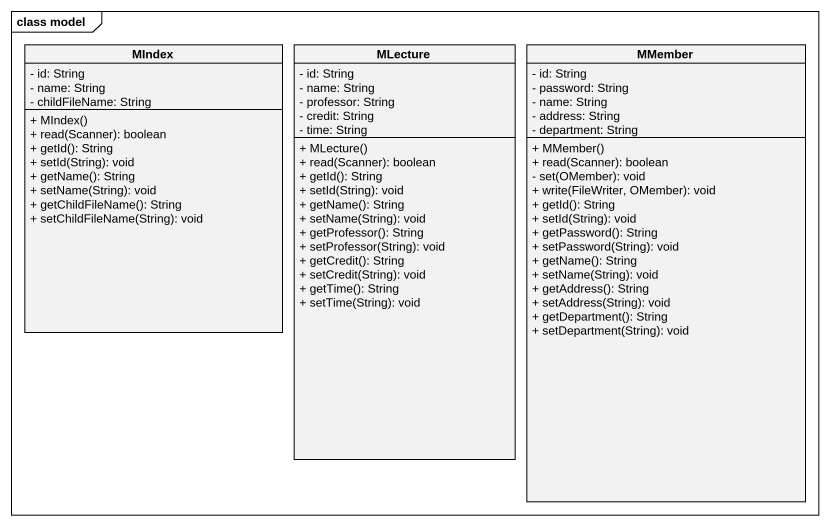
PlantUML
@startuml
mainframe class model
hide circle
hide empty members
skinparam classAttributeIconSize 0
class MIndex {
  - id: String
  - name: String
  - childFileName: String
  + MIndex()
  + read(Scanner): boolean
  + getId(): String
  + setId(String): void
  + getName(): String
  + setName(String): void
  + getChildFileName(): String
  + setChildFileName(String): void
}
class MLecture {
  - id: String
  - name: String
  - professor: String
  - credit: String
  - time: String
  + MLecture()
  + read(Scanner): boolean
  + getId(): String
  + setId(String): void
  + getName(): String
  + setName(String): void
  + getProfessor(): String
  + setProfessor(String): void
  + getCredit(): String
  + setCredit(String): void
  + getTime(): String
  + setTime(String): void
}
class MMember {
  - id: String
  - password: String
  - name: String
  - address: String
  - department: String
  + MMember()
  + read(Scanner): boolean
  - set(OMember): void
  + write(FileWriter, OMember): void
  + getId(): String
  + setId(String): void
  + getPassword(): String
  + setPassword(String): void
  + getName(): String
  + setName(String): void
  + getAddress(): String
  + setAddress(String): void
  + getDepartment(): String
  + setDepartment(String): void
}
@enduml
